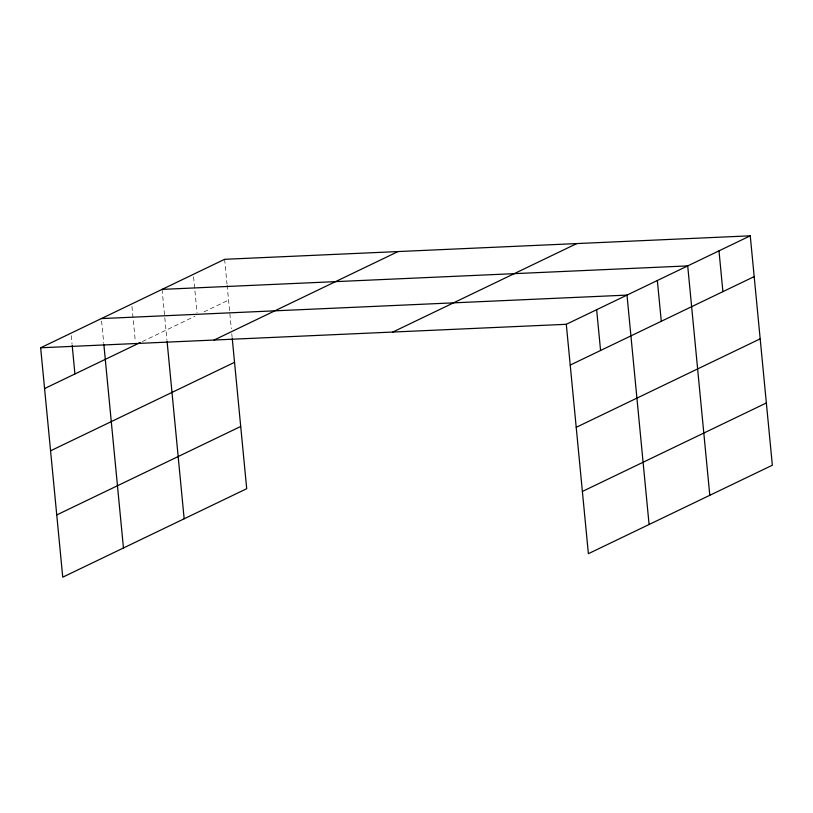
<?xml version="1.0" encoding="UTF-8"?>
<svg xmlns="http://www.w3.org/2000/svg" width="813" height="813" viewBox="0 0 813 813"><rect width="100%" height="100%" fill="white"/><g stroke="black" fill="none" stroke-linecap="round" stroke-linejoin="round"><path stroke-width="0.61" stroke-dasharray="4.07 3.05" d="M142.387 341.531L195.039 316.206M203.972 311.907L228.544 300.088M224.622 259.306L227 284.022M227.122 285.261L231.309 328.726M231.786 333.706L232.142 337.436M193.585 276.816L197.031 312.659M162.072 289.387L166.96 340.129M131.95 306.46L135.283 341.064M101.595 321.054L103.739 343.299M71.239 335.657L72.072 344.306"/><path stroke-width="1.22" d="M232.264 338.686L246.705 488.704L62.743 577.179L40.65 347.781L224.622 259.306L750.257 235.821L772.35 465.219L588.378 553.694L566.295 324.296L750.257 235.821M44.573 388.563L140.141 342.608M214.114 340.027L398.085 251.552M50.569 450.809L234.54 362.334M392.831 332.039L576.803 243.565M56.747 514.944L240.719 426.459M570.218 365.078L754.19 276.603M576.214 427.323L760.185 338.848M582.382 491.459L766.354 402.974M162.072 289.387L687.707 265.902L709.8 495.3M101.361 318.584L626.996 295.099L649.089 524.497M40.65 347.781L566.295 324.296M718.987 250.861L722.909 291.643M657.351 280.495L661.284 321.287M596.64 309.692L600.573 350.484M167.082 341.379L184.155 518.785M103.861 344.539L123.454 547.982M72.194 345.545L74.928 373.97"/></g></svg>
